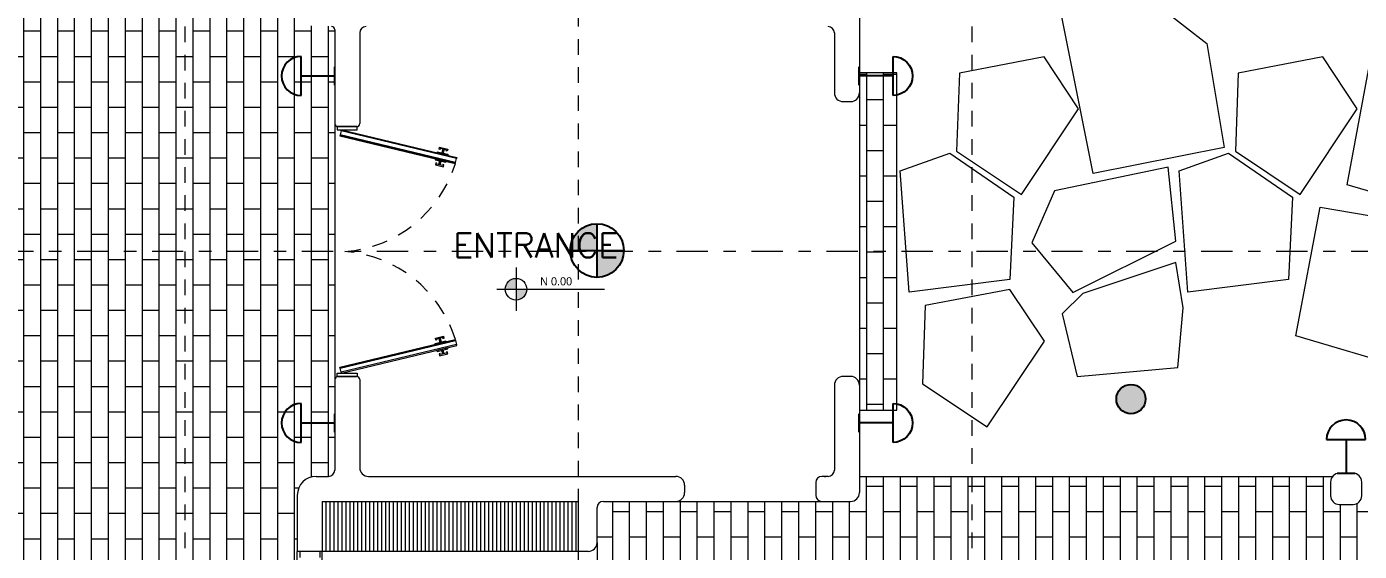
# Model space of a CAD drawing. Header units: metres. Extents: x 14 to 2416, y -346 to 476.
# Drawn here: x 27.89 to 38.55, y -214.74 to -210.54 of the extents above; entities that cross this region are included whole.
import ezdxf

# ---------------------------------------------------------------- set-up
doc = ezdxf.new("R2010")
doc.units = ezdxf.units.M
for name, pattern in [('0', [0]), ('CONTINU', [0]), ('DASHDOT', [1, 0.5, -0.25, 0, -0.25]), ('HIDDEN2', [0.1875, 0.125, -0.0625])]:
    doc.linetypes.add(name, pattern=pattern)
doc.layers.get('0').update_dxf_attribs({"linetype": '0', "lineweight": 20})
for name, color, linetype, lineweight in [('A-ANNO-TEXT', 20, 'Continuous', 13), ('A-DOOR', 35, 'Continuous', 5), ('A-SECT-IDEN', 251, 'CONTINU', 9), ('A-WALL', 250, 'Continuous', 20), ('baños', 251, 'Continuous', 0), ('calle', 254, 'Continuous', 0), ('closets', 253, 'Continuous', 0), ('piso', 253, 'Continuous', 0), ('textos', 7, 'Continuous', 0)]:
    doc.layers.add(name, color=color, linetype=linetype, lineweight=lineweight)
doc.layers.add('hatch piso', color=253, linetype='Continuous', lineweight=0, transparency=0.7)
doc.layers.add('MAVA Luminarias', color=1, linetype='Continuous')
doc.layers.add('Techos 1', color=7, linetype='HIDDEN2', lineweight=9, true_color=0x42391a)
doc.styles.add('ESC100-2mm', font='arial.ttf', dxfattribs={"height": 0.15})
doc.styles.get("Standard").update_dxf_attribs({"font": 'arial.ttf', "height": 0.1875})

# ---------------------------------------------------------------- blocks, each defined once
blk = doc.blocks.new('A$C3415d36c')
at = {"layer": 'A-DOOR'}
for p, q in [((0.854, 1.82), (0.846, 1.79)), ((0.865, 1.818), (0.858, 1.787)), ((0.824, 1.696), (0.831, 1.726)), ((0.835, 1.693), (0.843, 1.723)), ((0.824, 0.304), (0.831, 0.274)), ((0.835, 0.307), (0.843, 0.277)), ((0.854, 0.18), (0.846, 0.21)), ((0.865, 0.182), (0.858, 0.213))]:
    blk.add_line(p, q, dxfattribs=at)
for points in [[(0.17, 1.975), (0.17, 2), (0.01, 2), (0.01, 1.975)], [(0.957, 1.713), (0.033, 1.935), (0.031, 1.927), (0.955, 1.704)], [(0.965, 1.745), (0.041, 1.967), (0.033, 1.935), (0.957, 1.713)], [(0.965, 1.745), (0.041, 1.967), (0.043, 1.975), (0.967, 1.753)], [(0.833, 1.817), (0.825, 1.819), (0.829, 1.835), (0.894, 1.819), (0.89, 1.803), (0.882, 1.805), (0.884, 1.813), (0.835, 1.825)], [(0.807, 1.708), (0.799, 1.71), (0.795, 1.694), (0.86, 1.678), (0.864, 1.695), (0.856, 1.696), (0.854, 1.688), (0.805, 1.7)], [(0.807, 0.292), (0.799, 0.29), (0.795, 0.306), (0.86, 0.322), (0.864, 0.305), (0.856, 0.304), (0.854, 0.312), (0.805, 0.3)], [(0.957, 0.287), (0.033, 0.065), (0.031, 0.073), (0.955, 0.296)], [(0.965, 0.255), (0.041, 0.033), (0.033, 0.065), (0.957, 0.287)], [(0.965, 0.255), (0.041, 0.033), (0.043, 0.025), (0.967, 0.247)], [(0.833, 0.183), (0.825, 0.181), (0.829, 0.165), (0.894, 0.181), (0.89, 0.197), (0.882, 0.195), (0.884, 0.187), (0.835, 0.175)], [(0.17, 0.025), (0.17, 0), (0.01, 0), (0.01, 0.025)]]:
    blk.add_lwpolyline(points, close=True, dxfattribs=at)
for points in [[(0.88, 1.714), (0.882, 1.722), (0.795, 1.743), (0.794, 1.735), (0.88, 1.714)], [(0.895, 1.778), (0.894, 1.77), (0.807, 1.791), (0.809, 1.799), (0.895, 1.778)], [(0.88, 0.286), (0.882, 0.278), (0.795, 0.257), (0.794, 0.265), (0.88, 0.286)], [(0.895, 0.222), (0.894, 0.23), (0.807, 0.209), (0.809, 0.201), (0.895, 0.222)]]:
    blk.add_lwpolyline(points, dxfattribs=at)
at = {"layer": 'A-DOOR', "linetype": 'HIDDEN2'}
for centre, start, end in [((-0.004, 2.001), 274.3169, 342.802), ((-0.004, -0.001), 17.198, 85.6831)]:
    blk.add_arc(centre, 1.004, start, end, dxfattribs=at)
blk = doc.blocks.new('PL BASE 1N NASAS 09')
at = {"layer": 'closets', "transparency": 33554687}
h = blk.add_hatch(dxfattribs=at)
h.set_pattern_fill('LINE', color=256, scale=0.01, angle=90)
h.set_pattern_definition([(90, (-228.034673, 138.20951), (-0.03175, 2e-18), [])])
h.paths.add_polyline_path([(-120.131, -47.25), (-118.082, -47.25), (-118.082, -47.65), (-120.131, -47.65)])
at = {"layer": 'textos', "transparency": 33554534}
h = blk.add_hatch(color=256, dxfattribs=at)
h.dxf.hatch_style = 1
h.paths.add_polyline_path([(-118.58, -45.465, 0.414214), (-118.666, -45.552), (-118.58, -45.552)])
h.paths.add_polyline_path([(-118.493, -45.552), (-118.58, -45.552), (-118.58, -45.638, 0.414214)])
at = {"layer": 'A-DOOR'}
for p, q in [((-120.331, -48.45), (-120.331, -47.65)), ((-120.311, -47.65), (-120.311, -47.7)), ((-120.151, -47.65), (-120.151, -47.7)), ((-120.131, -48.45), (-120.131, -47.65))]:
    blk.add_line(p, q, dxfattribs=at)
at = {"layer": 'A-WALL'}
for p, q in [((-115.831, -43.25), (-115.831, -43.98)), ((-120.031, -43.474), (-120.031, -44.225)), ((-119.831, -43.5), (-119.831, -44.225)), ((-116.031, -43.5), (-116.031, -43.98)), ((-115.961, -44.05), (-115.901, -44.05)), ((-120.006, -44.25), (-119.856, -44.25)), ((-120.031, -46.275), (-120.031, -47)), ((-120.006, -46.25), (-119.856, -46.25)), ((-119.831, -46.275), (-119.831, -46.98)), ((-116.031, -46.32), (-116.031, -47)), ((-115.831, -46.32), (-115.831, -47.18)), ((-120.181, -47.05), (-120.081, -47.05)), ((-119.761, -47.05), (-117.301, -47.05)), ((-116.081, -47.05), (-116.131, -47.05)), ((-116.111, -47.05), (-116.101, -47.05)), ((-117.231, -47.12), (-117.231, -47.18)), ((-116.181, -47.1), (-116.181, -47.2)), ((-120.331, -47.2), (-120.331, -47.65)), ((-120.131, -47.25), (-118.081, -47.25)), ((-120.131, -47.25), (-120.131, -47.65)), ((-118.081, -47.65), (-118.081, -47.25)), ((-117.881, -47.25), (-117.301, -47.25)), ((-116.131, -47.25), (-115.901, -47.25)), ((-117.931, -47.58), (-117.931, -47.3)), ((-120.131, -47.65), (-120.331, -47.65)), ((-118.001, -47.65), (-118.081, -47.65))]:
    blk.add_line(p, q, dxfattribs=at)
at = {"layer": 'A-WALL', "transparency": 33554684}
for p, q in [((-119.856, -44.25), (-120.006, -44.25)), ((-120.006, -46.25), (-119.856, -46.25)), ((-115.901, -46.25), (-115.961, -46.25))]:
    blk.add_line(p, q, dxfattribs=at)
at = {"layer": 'A-WALL'}
blk.add_lwpolyline([(-111.989, -47.275), (-111.879, -47.275, 0.414214), (-111.809, -47.205), (-111.809, -47.095, 0.414214), (-111.879, -47.025), (-111.989, -47.025, 0.414214), (-112.059, -47.095), (-112.059, -47.205, 0.414214)], format="xyb", close=True, dxfattribs=at)
at = {"layer": 'A-WALL', "transparency": 33554684}
for centre, start, end in [((-120.056, -43.475), 0, 90), ((-120.006, -44.225), 180, 270), ((-119.856, -44.225), 270, 0)]:
    blk.add_arc(centre, 0.025, start, end, dxfattribs=at)
at = {"layer": 'A-WALL'}
for centre, radius, start, end in [((-119.781, -43.5), 0.05, 90, 180), ((-116.081, -43.5), 0.05, 0, 90), ((-115.961, -43.98), 0.07, 180, 270), ((-115.901, -43.98), 0.07, 270, 0), ((-120.006, -46.275), 0.025, 90, 180), ((-119.856, -46.275), 0.025, 0, 90), ((-115.961, -46.32), 0.07, 90, 180), ((-115.901, -46.32), 0.07, 360, 90), ((-120.181, -47.2), 0.15, 90, 180), ((-120.081, -47), 0.05, 270, 360), ((-119.761, -46.98), 0.07, 180, 270), ((-117.301, -47.12), 0.07, 0, 90), ((-116.131, -47.1), 0.05, 90, 180), ((-116.081, -47), 0.05, 270, 360), ((-117.881, -47.3), 0.05, 90, 180), ((-117.301, -47.18), 0.07, 270, 0), ((-116.131, -47.2), 0.05, 180, 270), ((-115.901, -47.18), 0.07, 270, 360), ((-118.001, -47.58), 0.07, 270, 360)]:
    blk.add_arc(centre, radius, start, end, dxfattribs=at)
at = {"layer": 'closets', "transparency": 33554687}
blk.add_line((-118.082, -47.65), (-120.131, -47.65), dxfattribs=at)
at = {"layer": 'piso'}
for p, q in [((-115.531, -43.819), (-115.831, -43.819)), ((-115.531, -46.521), (-115.531, -43.819)), ((-115.831, -43.98), (-115.831, -46.32)), ((-120.031, -44.225), (-120.031, -46.275)), ((-115.831, -46.521), (-115.531, -46.521)), ((-115.831, -47.05), (-112.042, -47.05)), ((-117.301, -47.25), (-116.111, -47.25)), ((-117.931, -47.58), (-117.931, -48.52))]:
    blk.add_line(p, q, dxfattribs=at)
at = {"layer": 'Techos 1'}
for p, q in [((-118.081, -51.1), (-118.081, -39.4)), ((-121.231, -42.55), (-121.231, -47.95)), ((-114.931, -42.55), (-114.931, -47.95))]:
    blk.add_line(p, q, dxfattribs=at)
at = {"layer": 'textos'}
for p, q in [((-118.58, -45.378), (-118.58, -45.726)), ((-118.734, -45.552), (-117.873, -45.552))]:
    blk.add_line(p, q, dxfattribs=at)
blk.add_circle((-118.58, -45.552), 0.0865, dxfattribs=at)
at = {"layer": 'A-DOOR'}
blk.add_blockref('A$C3415d36c', (-120.021, -46.25), dxfattribs=at)
at = {"layer": 'textos', "insert": (-119.216, -45.298), "char_height": 0.195, "width": 3.40488, "attachment_point": 7}
blk.add_mtext('{\\Fromans|c0; ENTRANCE}', dxfattribs=at)
at = {"layer": 'textos', "insert": (-118.387, -45.456), "char_height": 0.065, "attachment_point": 1, "style": 'ESC100-2mm'}
blk.add_mtext_dynamic_manual_height_columns('{\\Ftxt|c0;N 0.00}', width=2.21694, gutter_width=0.5, heights=[0], dxfattribs=at)
blk = doc.blocks.new('PL MUEBLES 1N NASAS 09')
at = {"layer": 'hatch piso'}
h = blk.add_hatch(dxfattribs=at)
h.set_pattern_fill('AR-BRSTD', color=256, scale=0.002, angle=-90)
h.set_pattern_definition([(270, (-8.74588, 232.01007), (0.1354836, -2e-17), []), (0, (-8.74588, 232.01007), (0.1354836, 0.2032), [0.1354836, -0.1354836])])
edge = h.paths.add_edge_path()
edge.add_line((62.33, 47.148), (63.23, 47.148))
edge.add_line((63.23, 47.148), (63.23, 48.448))
edge.add_line((63.23, 48.448), (56.533, 48.448))
edge.add_line((56.533, 48.448), (56.533, 48.273))
edge.add_line((56.533, 48.273), (56.383, 48.273))
edge.add_line((56.383, 48.273), (56.383, 48.454))
edge.add_line((56.383, 48.454), (54.588, 48.454))
edge.add_line((54.588, 48.454), (54.588, 46.948))
edge.add_line((54.588, 46.948), (55.826, 46.948))
edge.add_arc((55.875, 46.997), 0.07, 180, 224.6727, ccw=False)
edge.add_line((55.805, 46.997), (55.805, 47.107))
edge.add_arc((55.875, 47.107), 0.07, 90, 180, ccw=False)
edge.add_line((55.875, 47.177), (55.985, 47.177))
edge.add_arc((55.985, 47.107), 0.07, 0, 90, ccw=False)
edge.add_line((56.055, 47.107), (56.055, 46.997))
edge.add_arc((55.985, 46.997), 0.07, -44.6727, 0, ccw=False)
edge.add_line((56.035, 46.948), (59.026, 46.948))
edge.add_arc((59.075, 46.997), 0.07, 180, 224.6728, ccw=False)
edge.add_line((59.005, 46.997), (59.005, 47.107))
edge.add_arc((59.075, 47.107), 0.07, 90, 180, ccw=False)
edge.add_line((59.075, 47.177), (59.185, 47.177))
edge.add_arc((59.185, 47.107), 0.07, 0, 90, ccw=False)
edge.add_line((59.255, 47.107), (59.255, 46.997))
edge.add_arc((59.185, 46.997), 0.07, -90, 0, ccw=False)
edge.add_line((59.185, 46.927), (59.075, 46.927))
edge.add_arc((59.075, 46.997), 0.07, 229.9948, 270, ccw=False)
edge.add_line((59.03, 46.944), (59.03, 44.972))
edge.add_arc((59.075, 44.918), 0.07, 90, 130.0052, ccw=False)
edge.add_line((59.075, 44.988), (59.185, 44.988))
edge.add_arc((59.185, 44.918), 0.07, 0, 90, ccw=False)
edge.add_line((59.255, 44.918), (59.255, 44.808))
edge.add_arc((59.185, 44.808), 0.07, -90, 0, ccw=False)
edge.add_line((59.185, 44.738), (59.075, 44.738))
edge.add_arc((59.075, 44.808), 0.07, 229.9948, 270, ccw=False)
edge.add_line((59.03, 44.755), (59.03, 41.172))
edge.add_arc((59.075, 41.118), 0.07, 90, 130.0052, ccw=False)
edge.add_line((59.075, 41.188), (59.185, 41.188))
edge.add_arc((59.185, 41.118), 0.07, 0, 90, ccw=False)
edge.add_line((59.255, 41.118), (59.255, 41.008))
edge.add_arc((59.185, 41.008), 0.07, -90, 0, ccw=False)
edge.add_line((59.185, 40.938), (59.075, 40.938))
edge.add_arc((59.075, 41.008), 0.07, 180, 270, ccw=False)
edge.add_line((59.005, 41.008), (59.005, 41.118))
edge.add_arc((59.075, 41.118), 0.07, 149.8481, 180, ccw=False)
edge.add_line((59.015, 41.154), (56.039, 41.154))
edge.add_arc((55.985, 41.109), 0.07, 0, 40.0052, ccw=False)
edge.add_line((56.055, 41.109), (56.055, 40.999))
edge.add_arc((55.985, 40.999), 0.07, -90, 0, ccw=False)
edge.add_line((55.985, 40.929), (55.875, 40.929))
edge.add_arc((55.875, 40.999), 0.07, 180, 270, ccw=False)
edge.add_line((55.805, 40.999), (55.805, 41.109))
edge.add_arc((55.875, 41.109), 0.07, 139.9948, 180, ccw=False)
edge.add_line((55.822, 41.154), (50.436, 41.154))
edge.add_arc((50.383, 41.109), 0.07, 0, 40.0052, ccw=False)
edge.add_line((50.453, 41.109), (50.453, 40.999))
edge.add_arc((50.383, 40.999), 0.07, -90, 0, ccw=False)
edge.add_line((50.383, 40.929), (50.273, 40.929))
edge.add_arc((50.273, 40.999), 0.07, 180, 270, ccw=False)
edge.add_line((50.203, 40.999), (50.203, 41.109))
edge.add_arc((50.273, 41.109), 0.07, 139.9948, 180, ccw=False)
edge.add_line((50.219, 41.154), (46.43, 41.154))
edge.add_line((46.43, 41.154), (46.43, 40.954))
edge.add_line((46.43, 40.954), (44.33, 40.954))
edge.add_line((44.33, 40.954), (44.33, 39.354))
edge.add_line((44.33, 39.354), (47.83, 39.354))
edge.add_line((47.83, 39.354), (47.83, 38.954))
edge.add_line((47.83, 38.954), (62.33, 38.954))
edge.add_line((62.33, 38.954), (62.33, 47.148))
h = blk.add_hatch(dxfattribs=at)
h.set_pattern_fill('AR-BRSTD', color=256, scale=0.002, angle=-90)
h.set_pattern_definition([(270, (38.70153, 39.36118), (0.1354836, -2e-17), []), (0, (38.70153, 39.36118), (0.1354836, 0.2032), [0.1354836, -0.1354836])])
edge = h.paths.add_edge_path()
edge.add_line((42.23, 44.731), (42.205, 44.756))
edge.add_line((42.205, 44.756), (42.08, 44.756))
edge.add_arc((42.08, 44.906), 0.15, 180, 270, ccw=False)
edge.add_line((41.93, 44.906), (41.93, 46.55))
edge.add_line((41.93, 46.55), (38.73, 46.55))
edge.add_line((38.73, 46.55), (38.73, 39.361))
edge.add_line((38.73, 39.361), (41.93, 39.361))
edge.add_line((41.93, 39.361), (41.93, 41.006))
edge.add_arc((42.08, 41.006), 0.15, 90, 180, ccw=False)
edge.add_line((42.08, 41.156), (42.23, 41.156))
edge.add_line((42.23, 41.156), (42.23, 44.731))
at = {"layer": 'baños'}
blk.add_blockref('PL BASE 1N NASAS 09', (162.262, 88.203), dxfattribs=at)
blk = doc.blocks.new('A$Cbef68299')
blk.add_blockref('PL MUEBLES 1N NASAS 09', (-30.766, -32.053))
blk = doc.blocks.new('A$Cc5be7df0')
at = {"layer": 'hatch piso'}
h = blk.add_hatch(dxfattribs=at)
h.set_pattern_fill('AR-BRSTD', color=256, scale=0.002, angle=-90)
h.set_pattern_definition([(270, (20.11387, 29.66761), (0.1354836, -2e-17), []), (0, (20.11387, 29.66761), (0.135484, 0.2032), [0.135484, -0.135484])])
h.paths.add_polyline_path([(19.814, 29.668), (20.114, 29.668), (20.114, 26.966), (19.814, 26.966)])
at = {"layer": 'A-SECT-IDEN', "linetype": 'DASHDOT', "ltscale": 0.5}
blk.add_line((58.801, 28.237), (9.145, 28.237), dxfattribs=at)
at = {"layer": 'calle'}
for points in [[(22.06, 30.32), (22.595, 29.903), (22.735, 29.071), (21.686, 28.862), (21.434, 30.116)], [(20.592, 29.04), (21.112, 28.694), (21.569, 29.38), (21.292, 29.795), (20.615, 29.666)], [(22.824, 29.04), (23.343, 28.694), (23.8, 29.38), (23.524, 29.795), (22.846, 29.666)], [(25.043, 28.735), (24.603, 28.512), (23.718, 28.772), (23.912, 29.804), (24.856, 29.642)], [(21.017, 28.014), (20.212, 27.911), (20.141, 28.882), (20.537, 29.024), (21.05, 28.671)], [(23.249, 28.014), (22.443, 27.911), (22.373, 28.882), (22.769, 29.024), (23.282, 28.671)], [(22.285, 28.912), (21.377, 28.722), (21.195, 28.306), (21.522, 27.91), (22.346, 28.32)], [(24.632, 27.524), (24.192, 27.301), (23.307, 27.561), (23.502, 28.593), (24.445, 28.431)], [(22.346, 28.149), (21.604, 27.901), (21.438, 27.737), (21.557, 27.237), (22.362, 27.309), (22.407, 27.786)], [(20.319, 27.179), (20.838, 26.833), (21.295, 27.519), (21.018, 27.934), (20.341, 27.805)]]:
    blk.add_lwpolyline(points, close=True, dxfattribs=at)
at = {"layer": 'A-ANNO-TEXT'}
blk.add_blockref('A$Cbef68299', (4.149, 17.337), dxfattribs=at)
blk = doc.blocks.new('SCONCE 1')
at = {"layer": 'MAVA Luminarias', "color": 5, "linetype": 'Continuous'}
for p, q in [((-1.374, 0.679), (-1.374, 1.191)), ((-0.931, 0.816), (-0.931, 1.054)), ((-1.374, 0.935), (-0.931, 0.935))]:
    blk.add_line(p, q, dxfattribs=at)
blk.add_arc((-1.374, 0.935), 0.256, 90, 270, dxfattribs=at)
blk = doc.blocks.new('lum decorativa')
at = {"layer": 'MAVA Luminarias', "ltscale": 0.3, "transparency": 33554687}
h = blk.add_hatch(color=82, dxfattribs=at)
h.paths.add_polyline_path([(513802.9376, 2035251.3382, 0.414214), (513802.8639, 2035251.2646), (513802.9376, 2035251.2646)])
h.paths.add_polyline_path([(513802.9376, 2035251.1909, 0.414214), (513803.0112, 2035251.2646), (513802.9376, 2035251.2646)])
at = {"layer": 'MAVA Luminarias', "color": 82, "ltscale": 0.3, "transparency": 33554687}
for p, q in [((513802.9376, 2035251.3382), (513802.9376, 2035251.1909)), ((513802.8639, 2035251.2646), (513803.0112, 2035251.2646))]:
    blk.add_line(p, q, dxfattribs=at)
blk.add_circle((513802.9376, 2035251.2646), 0.0737, dxfattribs=at)
blk = doc.blocks.new('A$Cd6acdfdc')
at = {"layer": 'MAVA Luminarias', "transparency": 33554687}
blk.add_hatch(color=2, dxfattribs=at).paths.add_polyline_path([(0, 0.079, 1), (0.158, 0.079, 1)])
at = {"layer": 'MAVA Luminarias', "color": 2, "transparency": 33554687}
blk.add_circle((0.079, 0.079), 0.079, dxfattribs=at)

msp = doc.modelspace()

# ---------------------------------------------------------------- block references
at = {"layer": 'A-ANNO-TEXT'}
msp.add_blockref('A$Cc5be7df0', (14.738, -240.577), dxfattribs=at)
at = {"layer": 'MAVA Luminarias', "color": 251, "yscale": 0.6101999921123585, "zscale": 0.6101999921123585}
for p, xscale in [((30.92, -211.505), 0.6101999921123585), ((33.983, -211.505), -0.6101999921123585), ((30.92, -214.283), 0.6101999921123585), ((33.983, -214.283), -0.6101999921123585)]:
    msp.add_blockref('SCONCE 1', p, dxfattribs=dict(at, xscale=xscale))
at = {"layer": 'MAVA Luminarias', "color": 82, "xscale": 2.91286913078865, "yscale": 2.91286913078865, "zscale": 2.91286913078865}
msp.add_blockref('lum decorativa', (-1496608.265, -5928632.914), dxfattribs=at)
at = {"layer": 'MAVA Luminarias', "xscale": 1.483214008569871, "yscale": 1.483214008569871, "zscale": 1.483214008569871}
msp.add_blockref('A$Cd6acdfdc', (36.609, -213.638), dxfattribs=at)
at = {"layer": 'MAVA Luminarias', "color": 251, "xscale": 0.6101999921123585, "yscale": 0.6101999921123585, "zscale": 0.6101999921123585, "rotation": 270}
msp.add_blockref('SCONCE 1', (37.878, -214.683), dxfattribs=at)

doc.saveas('drawing.dxf')
